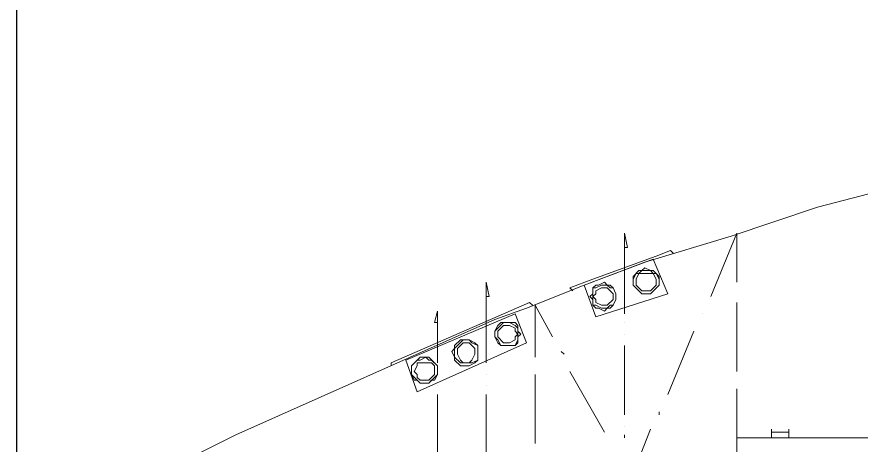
# Model space of a CAD drawing. Header units: millimetres. Extents: x -1005 to 294628, y -1154 to 182592.
# Drawn here: x 304 to 20494, y 167061 to 177289 of the extents above; entities that cross this region are included whole.
import ezdxf

# ---------------------------------------------------------------- set-up
doc = ezdxf.new("R2010")
doc.units = ezdxf.units.MM
doc.layers.add('PDF_Geomertry', color=7, linetype='Continuous')

msp = doc.modelspace()

# ---------------------------------------------------------------- linework, layer by layer
at = {"color": 3}
msp.add_xline((304, -120010), (0, 1), dxfattribs=at)
at = {"layer": 'PDF_Geomertry', "lineweight": 5}
for points in [[(304, 145537), (304, 164753), (3885, 166475), (5538, 167302), (11737, 170057), (12495, 170332), (13872, 170883), (15319, 171434), (17385, 172054), (19451, 172743), (23170, 173707), (24755, 174120), (26408, 174534), (28474, 174947), (30471, 175360), (33364, 175773), (36808, 176187), (40320, 176531), (45279, 176944), (47277, 177013), (50721, 177220), (54233, 177289)], [(14837, 172123), (14837, 170195)], [(16903, 170608), (17523, 172123), (17523, 170952)], [(16007, 171641), (15939, 171710), (15594, 171572), (14079, 171021), (13528, 170814), (13597, 170746)], [(11531, 170952), (11531, 169024)], [(12633, 170401), (12564, 170470), (9258, 169024), (9258, 168955)], [(17523, 170470), (17523, 168817)], [(10360, 170263), (10360, 169024)], [(12701, 169161), (12701, 170401), (13115, 169644)], [(16696, 170195), (16696, 170195)], [(14837, 169988), (14837, 169988)], [(14837, 169712), (14837, 169712)], [(15870, 168266), (16490, 169781)], [(14837, 169437), (14837, 167784)], [(13321, 169299), (13390, 169230)], [(13528, 168817), (14354, 167371)], [(10360, 168748), (10360, 168748)], [(11531, 168748), (11531, 168748)], [(12701, 167095), (12701, 168748)], [(10360, 168473), (10360, 168473)], [(11531, 168473), (11531, 168473)], [(24755, 143127), (17523, 143127), (17523, 167233), (17523, 168404)], [(10360, 168266), (10360, 166544)], [(11531, 168266), (11531, 166544)], [(15663, 167784), (15663, 167853)], [(14837, 167508), (14837, 167508)], [(14837, 165855), (15456, 167440)], [(18349, 167233), (18349, 167440)], [(18762, 167233), (18762, 167440)], [(14837, 167302), (14837, 167233)], [(21586, 143127), (21586, 142094), (24755, 142094), (24755, 167233), (17523, 167233)], [(18349, 167371), (18762, 167371)]]:
    msp.add_lwpolyline(points, dxfattribs=at)
for points in [[(14837, 172123), (14905, 171779), (14837, 171779), (14837, 172123)], [(14837, 172123), (14905, 171779), (14837, 171779), (14837, 172123)], [(14837, 172123), (14905, 171779), (14837, 171779), (14837, 172123)], [(15870, 170677), (15525, 171503), (13872, 170883), (14148, 170126)], [(15663, 170952), (15663, 171090), (15525, 171228), (15456, 171228), (15319, 171297), (15250, 171228), (15181, 171228), (15043, 171090), (15043, 170883), (15250, 170677), (15456, 170677), (15663, 170883), (15663, 170952)], [(15663, 170952), (15663, 171021), (15594, 171159), (15525, 171159), (15456, 171228), (15250, 171228), (15181, 171159), (15112, 171159), (15043, 171021), (15043, 170883), (15250, 170677), (15456, 170677), (15663, 170883), (15663, 170952)], [(15594, 170952), (15594, 171021), (15525, 171159), (15181, 171159), (15112, 171021), (15112, 170883), (15250, 170746), (15456, 170746), (15594, 170883), (15594, 170952)], [(11531, 170952), (11599, 170608), (11531, 170608), (11531, 170952)], [(11531, 170952), (11599, 170608), (11531, 170608), (11531, 170952)], [(11531, 170952), (11599, 170608), (11531, 170608), (11531, 170952)], [(11531, 170952), (11599, 170608), (11531, 170608), (11531, 170952)], [(14630, 170608), (14630, 170677), (14561, 170814), (14492, 170883), (14423, 170883), (14354, 170952), (14217, 170883), (14148, 170883), (14079, 170814), (14079, 170677), (14010, 170608), (14079, 170539), (14079, 170401), (14148, 170332), (14217, 170332), (14354, 170263), (14423, 170332), (14492, 170332), (14561, 170401), (14630, 170539), (14630, 170608)], [(14630, 170608), (14630, 170677), (14561, 170814), (14492, 170814), (14423, 170883), (14286, 170883), (14148, 170814), (14079, 170814), (14079, 170401), (14148, 170401), (14286, 170332), (14423, 170332), (14492, 170401), (14561, 170401), (14630, 170539), (14630, 170608)], [(14561, 170608), (14561, 170677), (14423, 170814), (14286, 170814), (14148, 170746), (14148, 170677), (14079, 170608), (14148, 170539), (14148, 170470), (14286, 170401), (14423, 170401), (14561, 170539), (14561, 170608)], [(10360, 170263), (10360, 169988), (10291, 169988), (10360, 170263)], [(10360, 170263), (10360, 169988), (10291, 169988), (10360, 170263)], [(10360, 170263), (10360, 169988), (10291, 169988), (10360, 170263)], [(10360, 170263), (10360, 169988), (10291, 169988), (10360, 170263)], [(9878, 168335), (12495, 169506), (12219, 170195), (9602, 169093)], [(12357, 169712), (12288, 169781), (12288, 169919), (12219, 169988), (11875, 169988), (11806, 169919), (11737, 169781), (11737, 169644), (11806, 169506), (11875, 169437), (12219, 169437), (12288, 169506), (12288, 169644), (12357, 169712)], [(12288, 169712), (12288, 169850), (12219, 169919), (12082, 169988), (11944, 169988), (11737, 169781), (11737, 169644), (11806, 169575), (11875, 169437), (12219, 169437), (12288, 169575), (12288, 169712)], [(12288, 169712), (12219, 169781), (12219, 169850), (12082, 169919), (11944, 169919), (11806, 169781), (11806, 169644), (11944, 169506), (12082, 169506), (12219, 169575), (12219, 169644), (12288, 169712)], [(11324, 169299), (11324, 169437), (11255, 169506), (11117, 169575), (10911, 169575), (10773, 169437), (10773, 169368), (10704, 169299), (10773, 169161), (10773, 169093), (10911, 168955), (11117, 168955), (11255, 169024), (11324, 169093), (11324, 169299)], [(11324, 169299), (11324, 169437), (11186, 169506), (11117, 169575), (10980, 169575), (10773, 169368), (10773, 169161), (10911, 169024), (11186, 169024), (11324, 169093), (11324, 169299)], [(11255, 169299), (11255, 169368), (11117, 169506), (10980, 169506), (10842, 169368), (10842, 169230), (10911, 169093), (10980, 169024), (11117, 169024), (11186, 169093), (11255, 169230), (11255, 169299)], [(10360, 168817), (10360, 168955), (10153, 169161), (9946, 169161), (9740, 168955), (9740, 168748), (9809, 168610), (9878, 168610), (9946, 168542), (10153, 168542), (10222, 168610), (10291, 168610), (10360, 168748), (10360, 168817)], [(10360, 168817), (10360, 168955), (10222, 169093), (10153, 169093), (10084, 169161), (9946, 169093), (9878, 169093), (9740, 168955), (9740, 168748), (9946, 168542), (10153, 168542), (10360, 168748), (10360, 168817)], [(10291, 168817), (10291, 168955), (10222, 169024), (9878, 169024), (9878, 168955), (9809, 168817), (9878, 168748), (9878, 168679), (9946, 168610), (10153, 168610), (10291, 168748), (10291, 168817)]]:
    msp.add_lwpolyline(points, close=True, dxfattribs=at)

doc.saveas('drawing.dxf')
